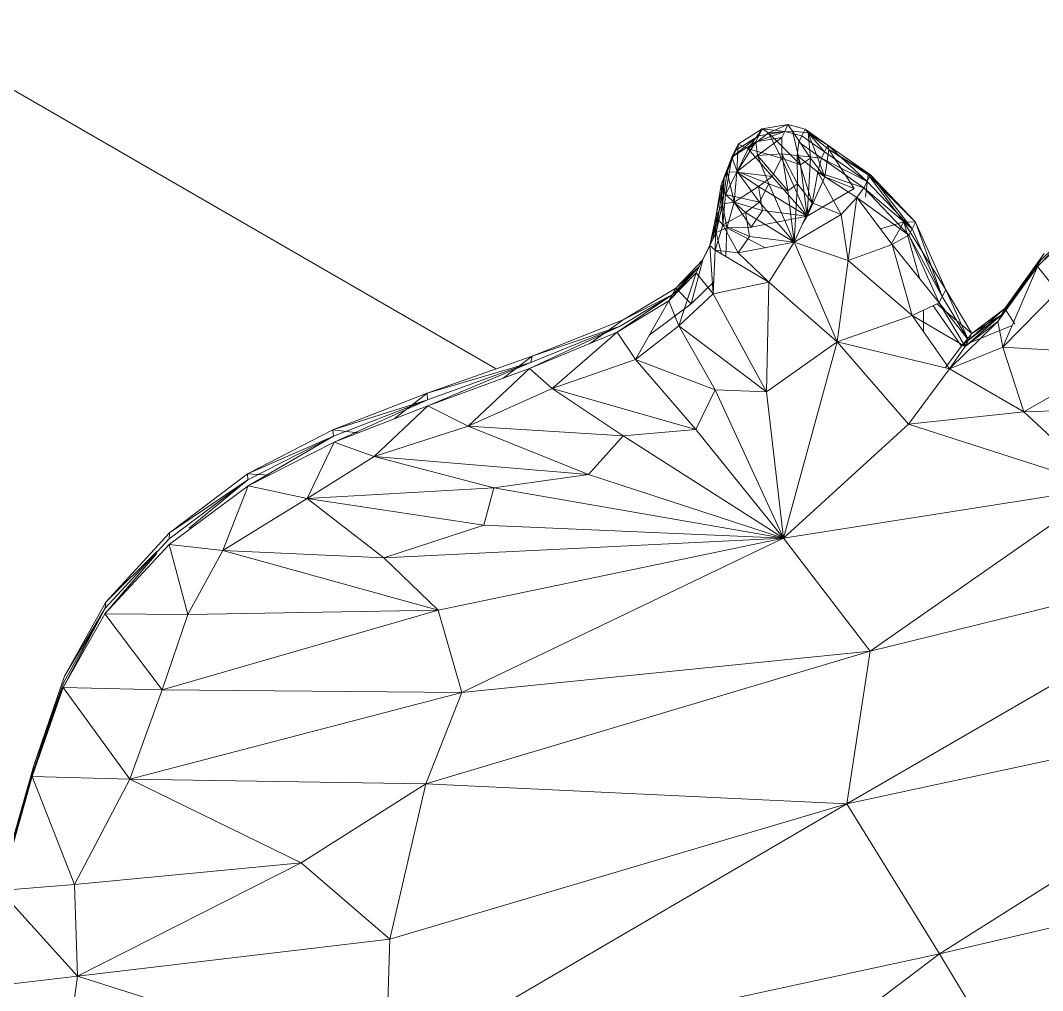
# Model space of a CAD drawing. Header units: millimetres. Extents: x -8546 to 211781, y -3000 to 31870.
# Drawn here: x -4860.5 to -4802.7, y 3078.9 to 3133.8 of the extents above; entities that cross this region are included whole.
import ezdxf

# ---------------------------------------------------------------- set-up
doc = ezdxf.new("R2010")
doc.units = ezdxf.units.MM
for name, color, linetype, lineweight in [('A-WALL-PATT', 111, 'Continuous', 25), ('G-IMPT', 8, 'Continuous', 9), ('I-FURN', 30, 'Continuous', 9)]:
    doc.layers.add(name, color=color, linetype=linetype, lineweight=lineweight)

# ---------------------------------------------------------------- blocks, each defined once
blk = doc.blocks.new('Artificial banana plant 1500mm - Family 4__C1-728657-Begane grond')
at = {"layer": 'G-IMPT'}
for p, q in [((-405.798, 470.744), (-407.148, 469.887)), ((-405.798, 470.744), (-407.148, 469.887)), ((-405.798, 470.744), (-406.578, 469.627)), ((-405.798, 470.744), (-406.578, 469.627)), ((-405.428, 470.529), (-406.578, 469.627)), ((-405.428, 470.529), (-406.578, 469.627)), ((-406.158, 470.013), (-404.518, 470.611)), ((-406.158, 470.013), (-404.518, 470.611)), ((-405.798, 470.744), (-405.988, 470.364)), ((-405.798, 470.744), (-405.988, 470.364)), ((-405.988, 470.364), (-404.518, 470.611)), ((-404.518, 470.611), (-405.988, 470.364)), ((-404.338, 470.989), (-405.798, 470.744)), ((-404.338, 470.989), (-405.798, 470.744)), ((-404.518, 470.611), (-405.798, 470.744)), ((-404.518, 470.611), (-405.798, 470.744)), ((-405.798, 470.744), (-405.428, 470.529)), ((-405.798, 470.744), (-405.428, 470.529)), ((-404.338, 470.989), (-405.428, 470.529)), ((-404.338, 470.989), (-405.428, 470.529)), ((-404.068, 470.617), (-405.428, 470.529)), ((-404.068, 470.617), (-405.428, 470.529)), ((-405.428, 470.529), (-403.628, 468.716)), ((-405.428, 470.529), (-403.628, 468.716)), ((-405.428, 470.529), (-404.698, 469.101)), ((-405.428, 470.529), (-404.698, 469.101)), ((-404.518, 470.611), (-404.688, 470.26)), ((-404.518, 470.611), (-404.688, 470.26)), ((-404.338, 470.989), (-404.518, 470.611)), ((-404.338, 470.989), (-404.518, 470.611)), ((-404.518, 470.611), (-403.548, 470.354)), ((-403.548, 470.354), (-404.518, 470.611)), ((-403.368, 470.732), (-404.338, 470.989)), ((-403.368, 470.732), (-404.338, 470.989)), ((-404.338, 470.989), (-404.068, 470.617)), ((-404.338, 470.989), (-404.068, 470.617)), ((-403.198, 470.519), (-404.068, 470.617)), ((-403.198, 470.519), (-404.068, 470.617)), ((-404.068, 470.617), (-403.068, 469.097)), ((-404.068, 470.617), (-403.068, 469.097)), ((-404.068, 470.617), (-403.628, 468.716)), ((-404.068, 470.617), (-403.628, 468.716)), ((-403.368, 470.732), (-403.548, 470.354)), ((-403.368, 470.732), (-403.548, 470.354)), ((-402.078, 469.833), (-403.368, 470.732)), ((-402.078, 469.833), (-403.368, 470.732)), ((-402.268, 469.453), (-403.368, 470.732)), ((-402.268, 469.453), (-403.368, 470.732)), ((-403.368, 470.732), (-403.198, 470.519)), ((-403.368, 470.732), (-403.198, 470.519)), ((-402.078, 469.833), (-403.198, 470.519)), ((-402.078, 469.833), (-403.198, 470.519)), ((-402.028, 469.578), (-403.198, 470.519)), ((-402.028, 469.578), (-403.198, 470.519)), ((-403.198, 470.519), (-402.248, 468.034)), ((-403.198, 470.519), (-402.248, 468.034)), ((-403.198, 470.519), (-403.068, 469.097)), ((-403.198, 470.519), (-403.068, 469.097)), ((-407.148, 469.887), (-407.768, 468.325)), ((-407.148, 469.887), (-407.768, 468.325)), ((-407.508, 469.156), (-405.988, 470.364)), ((-407.508, 469.156), (-405.988, 470.364)), ((-407.508, 469.156), (-406.158, 470.013)), ((-407.508, 469.156), (-406.158, 470.013)), ((-407.338, 469.507), (-405.988, 470.364)), ((-405.988, 470.364), (-407.338, 469.507)), ((-407.148, 469.887), (-407.338, 469.507)), ((-407.148, 469.887), (-407.338, 469.507)), ((-407.148, 469.887), (-407.228, 468.312)), ((-407.148, 469.887), (-407.228, 468.312)), ((-406.158, 470.013), (-407.198, 468.348)), ((-406.158, 470.013), (-407.198, 468.348)), ((-407.148, 469.887), (-406.578, 469.627)), ((-407.148, 469.887), (-406.578, 469.627)), ((-405.988, 470.364), (-406.158, 470.013)), ((-405.988, 470.364), (-406.158, 470.013)), ((-406.158, 470.013), (-404.688, 470.26)), ((-406.158, 470.013), (-404.688, 470.26)), ((-406.158, 470.013), (-406.048, 469.249)), ((-406.158, 470.013), (-406.048, 469.249)), ((-404.688, 470.26), (-406.048, 469.249)), ((-404.688, 470.26), (-406.048, 469.249)), ((-404.688, 470.26), (-404.688, 469.34)), ((-404.688, 470.26), (-404.688, 469.34)), ((-403.718, 470.002), (-403.818, 469.241)), ((-403.718, 470.002), (-403.818, 469.241)), ((-403.548, 470.354), (-403.718, 470.002)), ((-403.548, 470.354), (-403.718, 470.002)), ((-403.718, 470.002), (-402.438, 469.102)), ((-403.718, 470.002), (-402.438, 469.102)), ((-403.548, 470.354), (-402.268, 469.453)), ((-402.268, 469.453), (-403.548, 470.354)), ((-408.118, 467.595), (-407.338, 469.507)), ((-408.118, 467.595), (-407.338, 469.507)), ((-407.948, 467.947), (-407.338, 469.507)), ((-407.338, 469.507), (-407.948, 467.947)), ((-407.338, 469.507), (-407.768, 468.325)), ((-407.338, 469.507), (-407.768, 468.325)), ((-407.338, 469.507), (-407.508, 469.156)), ((-407.338, 469.507), (-407.508, 469.156)), ((-406.578, 469.627), (-407.228, 468.312)), ((-406.578, 469.627), (-407.228, 468.312)), ((-406.578, 469.627), (-404.698, 469.101)), ((-406.578, 469.627), (-404.698, 469.101)), ((-406.578, 469.627), (-405.218, 468.064)), ((-406.578, 469.627), (-405.218, 468.064)), ((-406.048, 469.249), (-404.688, 469.34)), ((-406.048, 469.249), (-404.688, 469.34)), ((-404.688, 469.34), (-403.818, 469.241)), ((-404.688, 469.34), (-403.818, 469.241)), ((-404.688, 469.34), (-404.348, 467.253)), ((-404.688, 469.34), (-404.348, 467.253)), ((-404.688, 469.34), (-403.788, 467.634)), ((-404.688, 469.34), (-403.788, 467.634)), ((-402.268, 469.453), (-402.438, 469.102)), ((-402.268, 469.453), (-402.438, 469.102)), ((-402.078, 469.833), (-402.268, 469.453)), ((-402.078, 469.833), (-402.268, 469.453)), ((-402.268, 469.453), (-399.858, 467.768)), ((-399.858, 467.768), (-402.268, 469.453)), ((-402.028, 469.578), (-402.248, 468.034)), ((-402.028, 469.578), (-402.248, 468.034)), ((-399.668, 468.147), (-402.078, 469.833)), ((-399.668, 468.147), (-402.078, 469.833)), ((-399.858, 467.768), (-402.078, 469.833)), ((-399.858, 467.768), (-402.078, 469.833)), ((-402.078, 469.833), (-402.028, 469.578)), ((-402.078, 469.833), (-402.028, 469.578)), ((-399.668, 468.147), (-402.028, 469.578)), ((-399.668, 468.147), (-402.028, 469.578)), ((-399.808, 468.151), (-402.028, 469.578)), ((-399.808, 468.151), (-402.028, 469.578)), ((-402.028, 469.578), (-400.598, 467.378)), ((-402.028, 469.578), (-400.598, 467.378)), ((-408.118, 467.595), (-407.508, 469.156)), ((-408.118, 467.595), (-407.508, 469.156)), ((-407.508, 469.156), (-407.858, 467.035)), ((-407.508, 469.156), (-407.858, 467.035)), ((-407.508, 469.156), (-407.198, 468.348)), ((-407.508, 469.156), (-407.198, 468.348)), ((-407.198, 468.348), (-406.048, 469.249)), ((-407.198, 468.348), (-406.048, 469.249)), ((-406.048, 469.249), (-405.408, 467.636)), ((-406.048, 469.249), (-405.408, 467.636)), ((-406.048, 469.249), (-404.348, 467.253)), ((-406.048, 469.249), (-404.348, 467.253)), ((-404.698, 469.101), (-405.218, 468.064)), ((-404.698, 469.101), (-405.218, 468.064)), ((-403.628, 468.716), (-404.698, 469.101)), ((-403.628, 468.716), (-404.698, 469.101)), ((-404.698, 469.101), (-403.248, 465.812)), ((-404.698, 469.101), (-403.248, 465.812)), ((-402.438, 469.102), (-403.818, 469.241)), ((-402.438, 469.102), (-403.818, 469.241)), ((-403.818, 469.241), (-402.648, 468.3)), ((-403.818, 469.241), (-402.648, 468.3)), ((-403.818, 469.241), (-403.788, 467.634)), ((-403.818, 469.241), (-403.788, 467.634)), ((-403.818, 469.241), (-402.968, 466.57)), ((-403.818, 469.241), (-402.968, 466.57)), ((-403.068, 469.097), (-403.628, 468.716)), ((-403.068, 469.097), (-403.628, 468.716)), ((-403.068, 469.097), (-403.248, 465.812)), ((-403.068, 469.097), (-403.248, 465.812)), ((-402.248, 468.034), (-403.068, 469.097)), ((-402.248, 468.034), (-403.068, 469.097)), ((-402.438, 469.102), (-402.648, 468.3)), ((-402.438, 469.102), (-402.648, 468.3)), ((-402.438, 469.102), (-399.858, 467.768)), ((-402.438, 469.102), (-399.858, 467.768)), ((-402.438, 469.102), (-400.038, 467.415)), ((-402.438, 469.102), (-400.038, 467.415)), ((-407.768, 468.325), (-408.038, 466.509)), ((-407.768, 468.325), (-408.038, 466.509)), ((-407.768, 468.325), (-407.948, 467.947)), ((-407.768, 468.325), (-407.948, 467.947)), ((-407.858, 467.035), (-407.198, 468.348)), ((-407.858, 467.035), (-407.198, 468.348)), ((-407.768, 468.325), (-407.228, 468.312)), ((-407.768, 468.325), (-407.228, 468.312)), ((-407.768, 468.325), (-407.378, 466.609)), ((-407.768, 468.325), (-407.378, 466.609)), ((-407.228, 468.312), (-407.378, 466.609)), ((-407.228, 468.312), (-407.378, 466.609)), ((-407.228, 468.312), (-405.218, 468.064)), ((-407.228, 468.312), (-405.218, 468.064)), ((-407.228, 468.312), (-405.998, 467.49)), ((-407.228, 468.312), (-405.998, 467.49)), ((-407.198, 468.348), (-405.938, 466.601)), ((-407.198, 468.348), (-405.938, 466.601)), ((-407.198, 468.348), (-405.408, 467.636)), ((-407.198, 468.348), (-405.408, 467.636)), ((-403.628, 468.716), (-403.248, 465.812)), ((-403.628, 468.716), (-403.248, 465.812)), ((-402.648, 468.3), (-402.968, 466.57)), ((-402.648, 468.3), (-402.968, 466.57)), ((-400.038, 467.415), (-402.648, 468.3)), ((-400.038, 467.415), (-402.648, 468.3)), ((-402.648, 468.3), (-400.448, 466.871)), ((-402.648, 468.3), (-400.448, 466.871)), ((-402.648, 468.3), (-401.328, 465.915)), ((-402.648, 468.3), (-401.328, 465.915)), ((-399.808, 468.151), (-399.95, 466.887)), ((-399.808, 468.151), (-399.95, 466.887)), ((-399.668, 468.147), (-399.858, 467.768)), ((-399.668, 468.147), (-399.858, 467.768)), ((-397.128, 465.48), (-399.808, 468.151)), ((-397.128, 465.48), (-399.808, 468.151)), ((-399.668, 468.147), (-399.808, 468.151)), ((-399.668, 468.147), (-399.808, 468.151)), ((-397.788, 465.502), (-399.808, 468.151)), ((-397.788, 465.502), (-399.808, 468.151)), ((-397.128, 465.48), (-399.668, 468.147)), ((-397.128, 465.48), (-399.668, 468.147)), ((-397.318, 465.102), (-399.668, 468.147)), ((-397.318, 465.102), (-399.668, 468.147)), ((-408.408, 465.781), (-407.948, 467.947)), ((-408.408, 465.781), (-407.948, 467.947)), ((-408.408, 465.781), (-408.118, 467.595)), ((-408.408, 465.781), (-408.118, 467.595)), ((-408.228, 466.132), (-407.948, 467.947)), ((-407.948, 467.947), (-408.228, 466.132)), ((-407.948, 467.947), (-408.118, 467.595)), ((-407.948, 467.947), (-408.118, 467.595)), ((-408.118, 467.595), (-408.018, 465.334)), ((-408.118, 467.595), (-408.018, 465.334)), ((-408.118, 467.595), (-407.858, 467.035)), ((-408.118, 467.595), (-407.858, 467.035)), ((-407.948, 467.947), (-408.038, 466.509)), ((-407.948, 467.947), (-408.038, 466.509)), ((-405.218, 468.064), (-405.998, 467.49)), ((-405.218, 468.064), (-405.998, 467.49)), ((-405.938, 466.601), (-405.408, 467.636)), ((-405.938, 466.601), (-405.408, 467.636)), ((-405.408, 467.636), (-404.348, 467.253)), ((-405.408, 467.636), (-404.348, 467.253)), ((-405.408, 467.636), (-403.978, 464.347)), ((-405.408, 467.636), (-403.978, 464.347)), ((-405.218, 468.064), (-403.248, 465.812)), ((-405.218, 468.064), (-403.248, 465.812)), ((-404.348, 467.253), (-403.788, 467.634)), ((-404.348, 467.253), (-403.788, 467.634)), ((-403.788, 467.634), (-403.978, 464.347)), ((-403.788, 467.634), (-403.978, 464.347)), ((-403.788, 467.634), (-402.968, 466.57)), ((-403.788, 467.634), (-402.968, 466.57)), ((-402.248, 468.034), (-403.248, 465.812)), ((-402.248, 468.034), (-403.248, 465.812)), ((-400.598, 467.378), (-402.248, 468.034)), ((-400.598, 467.378), (-402.248, 468.034)), ((-399.858, 467.768), (-400.038, 467.415)), ((-399.858, 467.768), (-400.038, 467.415)), ((-399.858, 467.768), (-397.318, 465.102)), ((-397.318, 465.102), (-399.858, 467.768)), ((-408.018, 465.334), (-407.858, 467.035)), ((-408.018, 465.334), (-407.858, 467.035)), ((-407.858, 467.035), (-406.728, 466.027)), ((-407.858, 467.035), (-406.728, 466.027)), ((-407.858, 467.035), (-405.938, 466.601)), ((-407.858, 467.035), (-405.938, 466.601)), ((-407.378, 466.609), (-405.998, 467.49)), ((-407.378, 466.609), (-405.998, 467.49)), ((-405.998, 467.49), (-405.768, 466.131)), ((-405.998, 467.49), (-405.768, 466.131)), ((-405.998, 467.49), (-403.248, 465.812)), ((-405.998, 467.49), (-403.248, 465.812)), ((-404.348, 467.253), (-403.978, 464.347)), ((-404.348, 467.253), (-403.978, 464.347)), ((-400.598, 467.378), (-403.248, 465.812)), ((-400.598, 467.378), (-403.248, 465.812)), ((-400.038, 467.415), (-400.448, 466.871)), ((-400.038, 467.415), (-400.448, 466.871)), ((-400.038, 467.415), (-397.318, 465.102)), ((-400.038, 467.415), (-397.318, 465.102)), ((-400.038, 467.415), (-397.498, 464.748)), ((-400.038, 467.415), (-397.498, 464.748)), ((-408.038, 466.509), (-408.388, 464.891)), ((-408.038, 466.509), (-408.388, 464.891)), ((-408.038, 466.509), (-408.228, 466.132)), ((-408.038, 466.509), (-408.228, 466.132)), ((-408.038, 466.509), (-407.378, 466.609)), ((-408.038, 466.509), (-407.378, 466.609)), ((-408.038, 466.509), (-407.798, 465.161)), ((-408.038, 466.509), (-407.798, 465.161)), ((-407.378, 466.609), (-407.798, 465.161)), ((-407.378, 466.609), (-407.798, 465.161)), ((-407.378, 466.609), (-405.768, 466.131)), ((-407.378, 466.609), (-405.768, 466.131)), ((-407.378, 466.609), (-406.418, 465.196)), ((-407.378, 466.609), (-406.418, 465.196)), ((-406.728, 466.027), (-405.938, 466.601)), ((-406.728, 466.027), (-405.938, 466.601)), ((-405.938, 466.601), (-403.978, 464.347)), ((-405.938, 466.601), (-403.978, 464.347)), ((-402.968, 466.57), (-403.978, 464.347)), ((-402.968, 466.57), (-403.978, 464.347)), ((-402.968, 466.57), (-401.328, 465.915)), ((-402.968, 466.57), (-401.328, 465.915)), ((-400.448, 466.871), (-401.328, 465.915)), ((-400.448, 466.871), (-401.328, 465.915)), ((-400.448, 466.871), (-400.928, 463.3)), ((-400.448, 466.871), (-400.928, 463.3)), ((-397.498, 464.748), (-400.448, 466.871)), ((-397.498, 464.748), (-400.448, 466.871)), ((-400.448, 466.871), (-398.438, 464.219)), ((-400.448, 466.871), (-398.438, 464.219)), ((-408.758, 464.164), (-408.228, 466.132)), ((-408.758, 464.164), (-408.228, 466.132)), ((-408.578, 464.514), (-408.228, 466.132)), ((-408.228, 466.132), (-408.578, 464.514)), ((-408.228, 466.132), (-408.408, 465.781)), ((-408.228, 466.132), (-408.408, 465.781)), ((-408.228, 466.132), (-408.388, 464.891)), ((-408.228, 466.132), (-408.388, 464.891)), ((-408.018, 465.334), (-406.728, 466.027)), ((-408.018, 465.334), (-406.728, 466.027)), ((-406.508, 464.669), (-406.728, 466.027)), ((-406.508, 464.669), (-406.728, 466.027)), ((-406.728, 466.027), (-403.978, 464.347)), ((-406.728, 466.027), (-403.978, 464.347)), ((-405.768, 466.131), (-406.418, 465.196)), ((-405.768, 466.131), (-406.418, 465.196)), ((-405.768, 466.131), (-403.248, 465.812)), ((-405.768, 466.131), (-403.248, 465.812)), ((-401.328, 465.915), (-403.978, 464.347)), ((-401.328, 465.915), (-403.978, 464.347)), ((-401.328, 465.915), (-400.928, 463.3)), ((-401.328, 465.915), (-400.928, 463.3)), ((-390.228, 462.962), (-387.358, 465.94)), ((-390.228, 462.962), (-387.358, 465.94)), ((-390.038, 463.318), (-387.358, 465.94)), ((-387.358, 465.94), (-390.038, 463.318)), ((-408.758, 464.164), (-408.408, 465.781)), ((-408.758, 464.164), (-408.408, 465.781)), ((-408.408, 465.781), (-408.448, 463.89)), ((-408.408, 465.781), (-408.448, 463.89)), ((-408.448, 463.89), (-408.018, 465.334)), ((-408.448, 463.89), (-408.018, 465.334)), ((-408.408, 465.781), (-408.018, 465.334)), ((-408.408, 465.781), (-408.018, 465.334)), ((-408.018, 465.334), (-407.158, 463.738)), ((-408.018, 465.334), (-407.158, 463.738)), ((-408.018, 465.334), (-406.508, 464.669)), ((-408.018, 465.334), (-406.508, 464.669)), ((-406.418, 465.196), (-403.248, 465.812)), ((-406.418, 465.196), (-403.248, 465.812)), ((-403.517, 465.377), (-403.248, 465.812)), ((-403.517, 465.377), (-403.248, 465.812)), ((-397.788, 465.502), (-399.105, 465.099)), ((-397.788, 465.502), (-399.105, 465.099)), ((-397.788, 465.502), (-398.526, 464.187)), ((-397.788, 465.502), (-398.526, 464.187)), ((-395.408, 461.646), (-397.788, 465.502)), ((-395.408, 461.646), (-397.788, 465.502)), ((-397.128, 465.48), (-397.788, 465.502)), ((-397.128, 465.48), (-397.788, 465.502)), ((-396.869, 462.261), (-397.788, 465.502)), ((-396.869, 462.261), (-397.788, 465.502)), ((-397.128, 465.48), (-397.318, 465.102)), ((-397.128, 465.48), (-397.318, 465.102)), ((-395.408, 461.646), (-397.128, 465.48)), ((-395.408, 461.646), (-397.128, 465.48)), ((-395.608, 461.267), (-397.128, 465.48)), ((-395.608, 461.267), (-397.128, 465.48)), ((-390.228, 462.962), (-387.548, 465.582)), ((-390.228, 462.962), (-387.548, 465.582)), ((-408.388, 464.891), (-409.148, 463.341)), ((-408.388, 464.891), (-409.148, 463.341)), ((-408.388, 464.891), (-408.578, 464.514)), ((-408.388, 464.891), (-408.578, 464.514)), ((-408.388, 464.891), (-407.798, 465.161)), ((-408.388, 464.891), (-407.798, 465.161)), ((-408.388, 464.891), (-408.085, 463.673)), ((-408.388, 464.891), (-408.085, 463.673)), ((-407.798, 465.161), (-407.839, 463.526)), ((-407.798, 465.161), (-407.839, 463.526)), ((-407.798, 465.161), (-406.418, 465.196)), ((-407.798, 465.161), (-406.418, 465.196)), ((-407.798, 465.161), (-405.617, 464.033)), ((-407.798, 465.161), (-405.617, 464.033)), ((-397.498, 464.748), (-398.438, 464.219)), ((-397.498, 464.748), (-398.438, 464.219)), ((-397.318, 465.102), (-397.498, 464.748)), ((-397.318, 465.102), (-397.498, 464.748)), ((-397.498, 464.748), (-395.608, 461.267)), ((-397.498, 464.748), (-395.608, 461.267)), ((-397.498, 464.748), (-395.788, 460.912)), ((-397.498, 464.748), (-395.788, 460.912)), ((-397.318, 465.102), (-395.608, 461.267)), ((-395.608, 461.267), (-397.318, 465.102)), ((-409.528, 462.62), (-408.578, 464.514)), ((-409.528, 462.62), (-408.578, 464.514)), ((-409.528, 462.62), (-408.758, 464.164)), ((-409.528, 462.62), (-408.758, 464.164)), ((-409.348, 462.966), (-408.578, 464.514)), ((-408.578, 464.514), (-409.348, 462.966)), ((-408.578, 464.514), (-409.148, 463.341)), ((-408.578, 464.514), (-409.148, 463.341)), ((-408.578, 464.514), (-408.758, 464.164)), ((-408.578, 464.514), (-408.758, 464.164)), ((-408.758, 464.164), (-408.558, 461.431)), ((-408.758, 464.164), (-408.558, 461.431)), ((-408.758, 464.164), (-408.448, 463.89)), ((-408.758, 464.164), (-408.448, 463.89)), ((-407.158, 463.738), (-406.508, 464.669)), ((-407.158, 463.738), (-406.508, 464.669)), ((-407.158, 463.738), (-403.978, 464.347)), ((-407.158, 463.738), (-403.978, 464.347)), ((-406.508, 464.669), (-403.978, 464.347)), ((-406.508, 464.669), (-403.978, 464.347)), ((-405.408, 462.076), (-403.978, 464.347)), ((-405.408, 462.076), (-403.978, 464.347)), ((-400.928, 463.3), (-403.978, 464.347)), ((-400.928, 463.3), (-403.978, 464.347)), ((-401.548, 458.708), (-403.978, 464.347)), ((-401.548, 458.708), (-403.978, 464.347)), ((-398.438, 464.219), (-400.928, 463.3)), ((-398.438, 464.219), (-400.928, 463.3)), ((-395.788, 460.912), (-398.438, 464.219)), ((-395.788, 460.912), (-398.438, 464.219)), ((-398.438, 464.219), (-397.308, 460.199)), ((-398.438, 464.219), (-397.308, 460.199)), ((-408.558, 461.431), (-408.448, 463.89)), ((-408.558, 461.431), (-408.448, 463.89)), ((-408.448, 463.89), (-405.408, 462.076)), ((-408.448, 463.89), (-405.408, 462.076)), ((-408.448, 463.89), (-407.158, 463.738)), ((-408.448, 463.89), (-407.158, 463.738)), ((-405.408, 462.076), (-407.158, 463.738)), ((-405.408, 462.076), (-407.158, 463.738)), ((-389.838, 463.702), (-392.078, 460.592)), ((-389.838, 463.702), (-392.078, 460.592)), ((-411.068, 461.031), (-409.348, 462.966)), ((-411.068, 461.031), (-409.348, 462.966)), ((-410.878, 461.376), (-409.348, 462.966)), ((-409.348, 462.966), (-410.878, 461.376)), ((-409.148, 463.341), (-410.678, 461.745)), ((-409.148, 463.341), (-410.678, 461.745)), ((-409.348, 462.966), (-410.678, 461.745)), ((-409.348, 462.966), (-410.678, 461.745)), ((-409.148, 463.341), (-409.808, 460.857)), ((-409.148, 463.341), (-409.808, 460.857)), ((-409.348, 462.966), (-409.528, 462.62)), ((-409.348, 462.966), (-409.528, 462.62)), ((-409.148, 463.341), (-409.348, 462.966)), ((-409.148, 463.341), (-409.348, 462.966)), ((-400.928, 463.3), (-401.548, 458.708)), ((-400.928, 463.3), (-401.548, 458.708)), ((-397.308, 460.199), (-400.928, 463.3)), ((-397.308, 460.199), (-400.928, 463.3)), ((-392.468, 459.854), (-390.038, 463.318)), ((-392.468, 459.854), (-390.038, 463.318)), ((-392.468, 459.854), (-390.228, 462.962)), ((-392.468, 459.854), (-390.228, 462.962)), ((-392.278, 460.21), (-390.038, 463.318)), ((-390.038, 463.318), (-392.278, 460.21)), ((-390.228, 462.962), (-392.188, 458.406)), ((-390.228, 462.962), (-392.188, 458.406)), ((-390.038, 463.318), (-392.078, 460.592)), ((-390.038, 463.318), (-392.078, 460.592)), ((-390.228, 462.962), (-389.098, 461.548)), ((-390.228, 462.962), (-389.098, 461.548)), ((-411.068, 461.031), (-409.528, 462.62)), ((-411.068, 461.031), (-409.528, 462.62)), ((-409.528, 462.62), (-410.508, 459.608)), ((-409.528, 462.62), (-410.508, 459.608)), ((-409.528, 462.62), (-408.558, 461.431)), ((-409.528, 462.62), (-408.558, 461.431)), ((-408.528, 462.108), (-409.808, 460.857)), ((-408.528, 462.108), (-409.808, 460.857)), ((-408.558, 461.431), (-405.408, 462.076)), ((-408.558, 461.431), (-405.408, 462.076)), ((-405.548, 455.892), (-405.408, 462.076)), ((-405.548, 455.892), (-405.408, 462.076)), ((-405.408, 462.076), (-401.548, 458.708)), ((-405.408, 462.076), (-401.548, 458.708)), ((-413.988, 459.252), (-410.878, 461.376)), ((-413.988, 459.252), (-410.878, 461.376)), ((-413.828, 459.591), (-410.878, 461.376)), ((-410.878, 461.376), (-413.828, 459.591)), ((-410.678, 461.745), (-413.658, 459.959)), ((-410.678, 461.745), (-413.658, 459.959)), ((-410.878, 461.376), (-413.658, 459.959)), ((-410.878, 461.376), (-413.658, 459.959)), ((-410.878, 461.376), (-411.068, 461.031)), ((-410.878, 461.376), (-411.068, 461.031)), ((-410.678, 461.745), (-410.878, 461.376)), ((-410.678, 461.745), (-410.878, 461.376)), ((-410.678, 461.745), (-409.808, 460.857)), ((-410.678, 461.745), (-409.808, 460.857)), ((-410.508, 459.608), (-408.558, 461.431)), ((-410.508, 459.608), (-408.558, 461.431)), ((-408.558, 461.431), (-405.548, 455.892)), ((-408.558, 461.431), (-405.548, 455.892)), ((-395.608, 461.267), (-395.788, 460.912)), ((-395.608, 461.267), (-395.788, 460.912)), ((-395.408, 461.646), (-395.608, 461.267)), ((-395.408, 461.646), (-395.608, 461.267)), ((-395.608, 461.267), (-394.128, 458.797)), ((-394.128, 458.797), (-395.608, 461.267)), ((-393.928, 459.178), (-395.408, 461.646)), ((-393.928, 459.178), (-395.408, 461.646)), ((-394.128, 458.797), (-395.408, 461.646)), ((-394.128, 458.797), (-395.408, 461.646)), ((-392.188, 458.406), (-389.098, 461.548)), ((-392.188, 458.406), (-389.098, 461.548)), ((-413.988, 459.252), (-411.068, 461.031)), ((-413.988, 459.252), (-411.068, 461.031)), ((-411.068, 461.031), (-412.958, 457.714)), ((-411.068, 461.031), (-412.958, 457.714)), ((-409.808, 460.857), (-412.181, 459.078)), ((-409.808, 460.857), (-412.181, 459.078)), ((-411.068, 461.031), (-410.508, 459.608)), ((-411.068, 461.031), (-410.508, 459.608)), ((-395.788, 460.912), (-397.308, 460.199)), ((-395.788, 460.912), (-397.308, 460.199)), ((-394.518, 458.468), (-396.131, 460.751)), ((-394.518, 458.468), (-396.131, 460.751)), ((-393.928, 459.178), (-395.908, 460.856)), ((-393.928, 459.178), (-395.908, 460.856)), ((-394.308, 458.442), (-395.788, 460.912)), ((-394.308, 458.442), (-395.788, 460.912)), ((-395.788, 460.912), (-394.128, 458.797)), ((-395.788, 460.912), (-394.128, 458.797)), ((-397.308, 460.199), (-401.548, 458.708)), ((-397.308, 460.199), (-401.548, 458.708)), ((-394.308, 458.442), (-397.308, 460.199)), ((-394.308, 458.442), (-397.308, 460.199)), ((-395.198, 457.18), (-397.308, 460.199)), ((-395.198, 457.18), (-397.308, 460.199)), ((-396.661, 460.502), (-396.677, 459.296)), ((-396.661, 460.502), (-396.677, 459.296)), ((-392.078, 460.592), (-394.518, 458.468)), ((-392.078, 460.592), (-394.518, 458.468)), ((-394.308, 458.442), (-392.278, 460.21)), ((-394.308, 458.442), (-392.278, 460.21)), ((-394.128, 458.797), (-392.278, 460.21)), ((-392.278, 460.21), (-394.128, 458.797)), ((-392.078, 460.592), (-393.928, 459.178)), ((-392.078, 460.592), (-393.928, 459.178)), ((-392.278, 460.21), (-393.928, 459.178)), ((-392.278, 460.21), (-393.928, 459.178)), ((-392.468, 459.854), (-392.278, 460.21)), ((-392.468, 459.854), (-392.278, 460.21)), ((-392.078, 460.592), (-392.278, 460.21)), ((-392.078, 460.592), (-392.278, 460.21)), ((-392.078, 460.592), (-391.498, 459.701)), ((-392.078, 460.592), (-391.498, 459.701)), ((-418.948, 457.194), (-413.828, 459.591)), ((-418.948, 457.194), (-413.828, 459.591)), ((-418.868, 457.535), (-413.828, 459.591)), ((-413.828, 459.591), (-418.868, 457.535)), ((-413.658, 459.959), (-418.798, 457.903)), ((-413.658, 459.959), (-418.798, 457.903)), ((-413.828, 459.591), (-418.798, 457.903)), ((-413.828, 459.591), (-418.798, 457.903)), ((-413.658, 459.959), (-415.55, 458.604)), ((-413.658, 459.959), (-415.55, 458.604)), ((-412.958, 457.714), (-410.508, 459.608)), ((-412.958, 457.714), (-410.508, 459.608)), ((-410.508, 459.608), (-408.458, 455.997)), ((-410.508, 459.608), (-408.458, 455.997)), ((-410.508, 459.608), (-405.548, 455.892)), ((-410.508, 459.608), (-405.548, 455.892)), ((-392.468, 459.854), (-395.198, 457.18)), ((-392.468, 459.854), (-395.198, 457.18)), ((-392.468, 459.854), (-395.198, 457.18)), ((-391.66, 459.634), (-394.518, 458.468)), ((-391.66, 459.634), (-394.518, 458.468)), ((-392.468, 459.854), (-394.308, 458.442)), ((-392.468, 459.854), (-394.308, 458.442)), ((-392.468, 459.854), (-394.308, 458.442)), ((-392.468, 459.854), (-392.188, 458.406)), ((-392.468, 459.854), (-392.188, 458.406)), ((-418.948, 457.194), (-413.988, 459.252)), ((-418.948, 457.194), (-413.988, 459.252)), ((-413.988, 459.252), (-417.658, 456.076)), ((-413.988, 459.252), (-417.658, 456.076)), ((-413.988, 459.252), (-412.958, 457.714)), ((-413.988, 459.252), (-412.958, 457.714)), ((-393.928, 459.178), (-394.518, 458.468)), ((-393.928, 459.178), (-394.518, 458.468)), ((-393.928, 459.178), (-394.128, 458.797)), ((-393.928, 459.178), (-394.128, 458.797)), ((-405.548, 455.892), (-401.548, 458.708)), ((-405.548, 455.892), (-401.548, 458.708)), ((-401.548, 458.708), (-404.578, 447.606)), ((-401.548, 458.708), (-404.578, 447.606)), ((-395.198, 457.18), (-401.548, 458.708)), ((-395.198, 457.18), (-401.548, 458.708)), ((-401.548, 458.708), (-397.518, 454.047)), ((-401.548, 458.708), (-397.518, 454.047)), ((-394.518, 458.468), (-395.44, 457.238)), ((-394.518, 458.468), (-395.44, 457.238)), ((-394.308, 458.442), (-395.198, 457.18)), ((-394.308, 458.442), (-395.198, 457.18)), ((-395.198, 457.18), (-394.308, 458.442)), ((-395.198, 457.18), (-392.188, 458.406)), ((-395.198, 457.18), (-392.188, 458.406)), ((-394.308, 458.442), (-394.128, 458.797)), ((-394.308, 458.442), (-394.128, 458.797)), ((-392.188, 458.406), (-390.988, 454.756)), ((-392.188, 458.406), (-390.988, 454.756)), ((-392.188, 458.406), (-385.348, 457.997)), ((-392.188, 458.406), (-385.348, 457.997)), ((-418.798, 457.903), (-424.738, 455.807)), ((-418.798, 457.903), (-424.738, 455.807)), ((-418.798, 457.903), (-420.465, 456.639)), ((-418.798, 457.903), (-420.465, 456.639)), ((-418.798, 457.903), (-418.868, 457.535)), ((-418.798, 457.903), (-418.868, 457.535)), ((-390.988, 454.756), (-385.348, 457.997)), ((-390.988, 454.756), (-385.348, 457.997)), ((-418.868, 457.535), (-424.738, 455.807)), ((-418.868, 457.535), (-424.738, 455.807)), ((-424.718, 455.436), (-418.868, 457.535)), ((-418.868, 457.535), (-424.718, 455.436)), ((-424.698, 455.092), (-418.868, 457.535)), ((-424.698, 455.092), (-418.868, 457.535)), ((-424.698, 455.092), (-418.948, 457.194)), ((-424.698, 455.092), (-418.948, 457.194)), ((-418.948, 457.194), (-422.418, 453.945)), ((-418.948, 457.194), (-422.418, 453.945)), ((-418.948, 457.194), (-417.658, 456.076)), ((-418.948, 457.194), (-417.658, 456.076)), ((-417.658, 456.076), (-412.958, 457.714)), ((-417.658, 456.076), (-412.958, 457.714)), ((-412.958, 457.714), (-409.538, 453.755)), ((-412.958, 457.714), (-409.538, 453.755)), ((-412.958, 457.714), (-408.458, 455.997)), ((-412.958, 457.714), (-408.458, 455.997)), ((-395.198, 457.18), (-397.518, 454.047)), ((-395.198, 457.18), (-397.518, 454.047)), ((-395.198, 457.18), (-390.988, 454.756)), ((-395.198, 457.18), (-390.988, 454.756)), ((-422.418, 453.945), (-417.658, 456.076)), ((-422.418, 453.945), (-417.658, 456.076)), ((-417.658, 456.076), (-413.658, 453.39)), ((-417.658, 456.076), (-413.658, 453.39)), ((-417.658, 456.076), (-409.538, 453.755)), ((-417.658, 456.076), (-409.538, 453.755)), ((-424.738, 455.807), (-430.068, 453.738)), ((-424.738, 455.807), (-430.068, 453.738)), ((-424.718, 455.436), (-430.068, 453.738)), ((-424.718, 455.436), (-430.068, 453.738)), ((-430.028, 453.374), (-424.718, 455.436)), ((-424.718, 455.436), (-430.028, 453.374)), ((-429.998, 453.036), (-424.718, 455.436)), ((-429.998, 453.036), (-424.718, 455.436)), ((-424.738, 455.807), (-426.594, 454.356)), ((-424.738, 455.807), (-426.594, 454.356)), ((-424.738, 455.807), (-424.718, 455.436)), ((-424.738, 455.807), (-424.718, 455.436)), ((-409.538, 453.755), (-408.458, 455.997)), ((-409.538, 453.755), (-408.458, 455.997)), ((-408.458, 455.997), (-405.548, 455.892)), ((-408.458, 455.997), (-405.548, 455.892)), ((-408.458, 455.997), (-404.578, 447.606)), ((-408.458, 455.997), (-404.578, 447.606)), ((-405.548, 455.892), (-404.578, 447.606)), ((-405.548, 455.892), (-404.578, 447.606)), ((-429.998, 453.036), (-424.698, 455.092)), ((-429.998, 453.036), (-424.698, 455.092)), ((-424.698, 455.092), (-427.728, 452.22)), ((-424.698, 455.092), (-427.728, 452.22)), ((-424.698, 455.092), (-422.418, 453.945)), ((-424.698, 455.092), (-422.418, 453.945)), ((-390.988, 454.756), (-376.788, 455.241)), ((-390.988, 454.756), (-376.788, 455.241)), ((-397.518, 454.047), (-390.988, 454.756)), ((-397.518, 454.047), (-390.988, 454.756)), ((-390.988, 454.756), (-386.408, 450.478)), ((-390.988, 454.756), (-386.408, 450.478)), ((-430.068, 453.738), (-434.888, 451.253)), ((-430.068, 453.738), (-434.888, 451.253)), ((-430.068, 453.738), (-430.028, 453.374)), ((-430.068, 453.738), (-430.028, 453.374)), ((-430.068, 453.738), (-428.648, 453.559)), ((-430.068, 453.738), (-428.648, 453.559)), ((-427.728, 452.22), (-422.418, 453.945)), ((-427.728, 452.22), (-422.418, 453.945)), ((-422.418, 453.945), (-415.608, 451.207)), ((-422.418, 453.945), (-415.608, 451.207)), ((-422.418, 453.945), (-413.658, 453.39)), ((-422.418, 453.945), (-413.658, 453.39)), ((-413.658, 453.39), (-409.538, 453.755)), ((-413.658, 453.39), (-409.538, 453.755)), ((-409.538, 453.755), (-404.578, 447.606)), ((-409.538, 453.755), (-404.578, 447.606)), ((-397.518, 454.047), (-404.578, 447.606)), ((-397.518, 454.047), (-404.578, 447.606)), ((-397.518, 454.047), (-386.408, 450.478)), ((-397.518, 454.047), (-386.408, 450.478)), ((-430.028, 453.374), (-434.888, 451.253)), ((-430.028, 453.374), (-434.888, 451.253)), ((-434.868, 450.901), (-430.028, 453.374)), ((-430.028, 453.374), (-434.868, 450.901)), ((-434.858, 450.573), (-430.028, 453.374)), ((-434.858, 450.573), (-430.028, 453.374)), ((-415.608, 451.207), (-413.658, 453.39)), ((-415.608, 451.207), (-413.658, 453.39)), ((-413.658, 453.39), (-404.578, 447.606)), ((-413.658, 453.39), (-404.578, 447.606)), ((-434.858, 450.573), (-429.998, 453.036)), ((-434.858, 450.573), (-429.998, 453.036)), ((-429.998, 453.036), (-431.528, 449.851)), ((-429.998, 453.036), (-431.528, 449.851)), ((-429.998, 453.036), (-427.728, 452.22)), ((-429.998, 453.036), (-427.728, 452.22)), ((-431.528, 449.851), (-427.728, 452.22)), ((-431.528, 449.851), (-427.728, 452.22)), ((-427.728, 452.22), (-420.958, 450.454)), ((-427.728, 452.22), (-420.958, 450.454)), ((-427.728, 452.22), (-415.608, 451.207)), ((-427.728, 452.22), (-415.608, 451.207)), ((-439.318, 447.567), (-434.868, 450.901)), ((-434.868, 450.901), (-439.318, 447.567)), ((-434.888, 451.253), (-439.308, 447.908)), ((-434.888, 451.253), (-439.308, 447.908)), ((-434.868, 450.901), (-439.308, 447.908)), ((-434.868, 450.901), (-439.308, 447.908)), ((-438.199, 448.174), (-434.868, 450.901)), ((-438.199, 448.174), (-434.868, 450.901)), ((-434.888, 451.253), (-434.868, 450.901)), ((-434.888, 451.253), (-434.868, 450.901)), ((-434.888, 451.253), (-433.664, 451.177)), ((-434.888, 451.253), (-433.664, 451.177)), ((-420.958, 450.454), (-415.608, 451.207)), ((-420.958, 450.454), (-415.608, 451.207)), ((-415.608, 451.207), (-404.578, 447.606)), ((-415.608, 451.207), (-404.578, 447.606)), ((-439.328, 447.25), (-434.858, 450.573)), ((-439.328, 447.25), (-434.858, 450.573)), ((-434.858, 450.573), (-436.298, 446.921)), ((-434.858, 450.573), (-436.298, 446.921)), ((-434.858, 450.573), (-431.528, 449.851)), ((-434.858, 450.573), (-431.528, 449.851)), ((-431.528, 449.851), (-420.958, 450.454)), ((-431.528, 449.851), (-420.958, 450.454)), ((-421.528, 448.351), (-420.958, 450.454)), ((-421.528, 448.351), (-420.958, 450.454)), ((-420.958, 450.454), (-404.578, 447.606)), ((-420.958, 450.454), (-404.578, 447.606)), ((-404.578, 447.606), (-386.408, 450.478)), ((-404.578, 447.606), (-386.408, 450.478)), ((-399.688, 441.211), (-386.408, 450.478)), ((-399.688, 441.211), (-386.408, 450.478)), ((-436.298, 446.921), (-431.528, 449.851)), ((-436.298, 446.921), (-431.528, 449.851)), ((-431.528, 449.851), (-427.188, 446.493)), ((-431.528, 449.851), (-427.188, 446.493)), ((-431.528, 449.851), (-421.528, 448.351)), ((-431.528, 449.851), (-421.528, 448.351)), ((-427.188, 446.493), (-421.528, 448.351)), ((-427.188, 446.493), (-421.528, 448.351)), ((-421.528, 448.351), (-404.578, 447.606)), ((-421.528, 448.351), (-404.578, 447.606)), ((-442.938, 443.649), (-439.318, 447.567)), ((-439.318, 447.567), (-442.938, 443.649)), ((-439.308, 447.908), (-442.908, 443.982)), ((-439.308, 447.908), (-442.908, 443.982)), ((-439.308, 447.908), (-439.318, 447.567)), ((-439.308, 447.908), (-439.318, 447.567)), ((-427.188, 446.493), (-404.578, 447.606)), ((-427.188, 446.493), (-404.578, 447.606)), ((-424.108, 443.541), (-404.578, 447.606)), ((-424.108, 443.541), (-404.578, 447.606)), ((-422.778, 438.875), (-404.578, 447.606)), ((-422.778, 438.875), (-404.578, 447.606)), ((-399.688, 441.211), (-404.578, 447.606)), ((-399.688, 441.211), (-404.578, 447.606)), ((-442.958, 443.34), (-439.328, 447.25)), ((-442.958, 443.34), (-439.328, 447.25)), ((-440.025, 446.861), (-442.908, 443.982)), ((-440.025, 446.861), (-442.908, 443.982)), ((-439.328, 447.25), (-438.268, 443.288)), ((-439.328, 447.25), (-438.268, 443.288)), ((-439.328, 447.25), (-436.298, 446.921)), ((-439.328, 447.25), (-436.298, 446.921)), ((-438.268, 443.288), (-436.298, 446.921)), ((-438.268, 443.288), (-436.298, 446.921)), ((-436.298, 446.921), (-424.108, 443.541)), ((-436.298, 446.921), (-424.108, 443.541)), ((-436.298, 446.921), (-427.188, 446.493)), ((-436.298, 446.921), (-427.188, 446.493)), ((-400.998, 432.579), (-376.058, 447.049)), ((-400.998, 432.579), (-376.058, 447.049)), ((-399.688, 441.211), (-376.058, 447.049)), ((-399.688, 441.211), (-376.058, 447.049)), ((-442.958, 443.34), (-440.025, 446.747)), ((-442.958, 443.34), (-440.025, 446.747)), ((-424.108, 443.541), (-427.188, 446.493)), ((-424.108, 443.541), (-427.188, 446.493)), ((-442.908, 443.982), (-445.238, 439.799)), ((-442.908, 443.982), (-445.238, 439.799)), ((-442.908, 443.982), (-442.938, 443.649)), ((-442.908, 443.982), (-442.938, 443.649)), ((-445.318, 439.167), (-442.938, 443.649)), ((-445.318, 439.167), (-442.938, 443.649)), ((-445.318, 439.167), (-442.958, 443.34)), ((-445.318, 439.167), (-442.958, 443.34)), ((-445.278, 439.472), (-442.938, 443.649)), ((-442.938, 443.649), (-445.278, 439.472)), ((-442.938, 443.649), (-445.238, 439.799)), ((-442.938, 443.649), (-445.238, 439.799)), ((-442.958, 443.34), (-439.718, 439.035)), ((-442.958, 443.34), (-439.718, 439.035)), ((-442.958, 443.34), (-438.268, 443.288)), ((-442.958, 443.34), (-438.268, 443.288)), ((-439.718, 439.035), (-424.108, 443.541)), ((-439.718, 439.035), (-424.108, 443.541)), ((-438.268, 443.288), (-424.108, 443.541)), ((-438.268, 443.288), (-424.108, 443.541)), ((-422.778, 438.875), (-424.108, 443.541)), ((-422.778, 438.875), (-424.108, 443.541)), ((-439.718, 439.035), (-438.268, 443.288)), ((-439.718, 439.035), (-438.268, 443.288)), ((-424.818, 433.713), (-399.688, 441.211)), ((-424.818, 433.713), (-399.688, 441.211)), ((-422.778, 438.875), (-399.688, 441.211)), ((-422.778, 438.875), (-399.688, 441.211)), ((-400.998, 432.579), (-399.688, 441.211)), ((-400.998, 432.579), (-399.688, 441.211)), ((-447.068, 434.135), (-445.278, 439.472)), ((-447.068, 434.135), (-445.278, 439.472)), ((-447.018, 434.436), (-445.278, 439.472)), ((-445.278, 439.472), (-447.018, 434.436)), ((-445.238, 439.799), (-446.978, 434.763)), ((-445.238, 439.799), (-446.978, 434.763)), ((-445.278, 439.472), (-446.978, 434.763)), ((-445.278, 439.472), (-446.978, 434.763)), ((-447.068, 434.135), (-445.318, 439.167)), ((-447.068, 434.135), (-445.318, 439.167)), ((-445.318, 439.167), (-441.548, 433.991)), ((-445.318, 439.167), (-441.548, 433.991)), ((-445.318, 439.167), (-439.718, 439.035)), ((-445.318, 439.167), (-439.718, 439.035)), ((-441.548, 433.991), (-439.718, 439.035)), ((-441.548, 433.991), (-439.718, 439.035)), ((-441.548, 433.991), (-422.778, 438.875)), ((-441.548, 433.991), (-422.778, 438.875)), ((-439.718, 439.035), (-422.778, 438.875)), ((-439.718, 439.035), (-422.778, 438.875)), ((-424.818, 433.713), (-422.778, 438.875)), ((-424.818, 433.713), (-422.778, 438.875)), ((-400.998, 432.579), (-372.688, 438.697)), ((-400.998, 432.579), (-372.688, 438.697)), ((-395.758, 424.104), (-372.688, 438.697)), ((-395.758, 424.104), (-372.688, 438.697)), ((-446.978, 434.763), (-448.808, 428.318)), ((-446.978, 434.763), (-448.808, 428.318)), ((-448.898, 427.69), (-447.068, 434.135)), ((-448.898, 427.69), (-447.068, 434.135)), ((-448.848, 427.991), (-447.018, 434.436)), ((-447.018, 434.436), (-448.848, 427.991)), ((-447.018, 434.436), (-448.808, 428.318)), ((-447.018, 434.436), (-448.808, 428.318)), ((-447.068, 434.135), (-444.668, 428.024)), ((-447.068, 434.135), (-444.668, 428.024)), ((-447.068, 434.135), (-441.548, 433.991)), ((-447.068, 434.135), (-441.548, 433.991)), ((-444.668, 428.024), (-441.548, 433.991)), ((-444.668, 428.024), (-441.548, 433.991)), ((-441.548, 433.991), (-431.868, 429.253)), ((-441.548, 433.991), (-431.868, 429.253)), ((-441.548, 433.991), (-424.818, 433.713)), ((-441.548, 433.991), (-424.818, 433.713)), ((-431.868, 429.253), (-424.818, 433.713)), ((-431.868, 429.253), (-424.818, 433.713)), ((-426.838, 424.932), (-424.818, 433.713)), ((-426.838, 424.932), (-424.818, 433.713)), ((-424.818, 433.713), (-400.998, 432.579)), ((-424.818, 433.713), (-400.998, 432.579)), ((-427.108, 417.356), (-400.998, 432.579)), ((-427.108, 417.356), (-400.998, 432.579)), ((-426.838, 424.932), (-400.998, 432.579)), ((-426.838, 424.932), (-400.998, 432.579)), ((-395.758, 424.104), (-400.998, 432.579)), ((-395.758, 424.104), (-400.998, 432.579)), ((-395.758, 424.104), (-369.028, 430.334)), ((-395.758, 424.104), (-369.028, 430.334)), ((-444.668, 428.024), (-431.868, 429.253)), ((-444.668, 428.024), (-431.868, 429.253)), ((-444.508, 422.847), (-431.868, 429.253)), ((-444.508, 422.847), (-431.868, 429.253)), ((-426.838, 424.932), (-431.868, 429.253)), ((-426.838, 424.932), (-431.868, 429.253)), ((-448.898, 427.69), (-444.668, 428.024)), ((-448.898, 427.69), (-444.668, 428.024)), ((-448.898, 427.69), (-444.508, 422.847)), ((-448.898, 427.69), (-444.508, 422.847)), ((-444.508, 422.847), (-444.668, 428.024)), ((-444.508, 422.847), (-444.668, 428.024)), ((-444.508, 422.847), (-426.838, 424.932)), ((-444.508, 422.847), (-426.838, 424.932)), ((-427.108, 417.356), (-426.838, 424.932)), ((-427.108, 417.356), (-426.838, 424.932)), ((-427.108, 417.356), (-395.758, 424.104)), ((-427.108, 417.356), (-395.758, 424.104)), ((-417.918, 407.423), (-395.758, 424.104)), ((-417.918, 407.423), (-395.758, 424.104)), ((-395.758, 424.104), (-390.578, 415.486)), ((-395.758, 424.104), (-390.578, 415.486)), ((-450.338, 422.169), (-444.508, 422.847)), ((-450.338, 422.169), (-444.508, 422.847)), ((-444.998, 419.167), (-444.508, 422.847)), ((-444.998, 419.167), (-444.508, 422.847)), ((-444.508, 422.847), (-427.108, 417.356)), ((-444.508, 422.847), (-427.108, 417.356))]:
    blk.add_line(p, q, dxfattribs=at)
blk = doc.blocks.new('Artificial banana plant 1500mm - Family 4__C2-728658-Begane grond')
blk.add_blockref('Artificial banana plant 1500mm - Family 4__C1-728657-Begane grond', (0, 0))
blk = doc.blocks.new('Artificial banana plant 1500mm - Family 4-728656-Begane grond')
blk.add_blockref('Artificial banana plant 1500mm - Family 4__C2-728658-Begane grond', (0, 0))
blk = doc.blocks.new('Artificial banana plant 1500mm - Ny märkning-728662-Begane grond')
blk.add_blockref('Artificial banana plant 1500mm - Family 4-728656-Begane grond', (0, 0))

msp = doc.modelspace()

# ---------------------------------------------------------------- hatches: boundary and pattern name
at = {"layer": 'A-WALL-PATT', "lineweight": 9}
h = msp.add_hatch(dxfattribs=at)
h.set_pattern_fill('FP_9', color=256, angle=60, style=0, pattern_type=2)
h.set_pattern_definition([(150, (-4762.73, 6467.82), (-70, -121.2436), []), (210, (-4762.73, 6467.82), (70, -121.2436), [])])
h.paths.add_polyline_path([(-5019.233, 2095.375), (-4784.233, 2095.375), (-4784.233, 2914.387), (-4817.773, 2905.348), (-4838.888, 2897.442), (-4869.845, 2880.049), (-4874.285, 2879.964), (-4898.049, 2880.6), (-4910.056, 2884.114), (-4909.476, 2896.322), (-4906.113, 2909.325), (-4903.971, 2918.679), (-4899.816, 2945.308), (-4895.657, 2958.837), (-4895.056, 2964.395), (-4892.536, 2969.418), (-4887.496, 2983.152), (-4884.567, 2995.634), (-4881.852, 3005.547), (-4872.838, 3032.106), (-4870.317, 3053.321), (-4857.756, 3097.104), (-4852.67, 3104.124), (-4847.616, 3108.144), (-4833.905, 3113.949), (-4821.256, 3119.636), (-4820.556, 3122.035), (-4818.423, 3122.217), (-4812.653, 3124.252), (-4811.59, 3123.746), (-4809.921, 3120.175), (-4807.446, 3115.583), (-4806.686, 3115.583), (-4804.185, 3117.05), (-4800.64, 3122.493), (-4800.637, 3121.182), (-4799.166, 3122.04), (-4795.756, 3124.92), (-4791.686, 3125.219), (-4784.233, 3124.83), (-4784.233, 3301.875), (-4910.233, 3301.875), (-4910.233, 3248.875), (-5019.233, 3248.875), (-5019.233, 2116.875)])
h.paths.add_polyline_path([(-4809.609, 3043.434), (-4793.44, 3049.088), (-4793.926, 3048.746), (-4808.172, 3043.907)])
h.paths.add_polyline_path([(-4816.275, 4201.875), (-4784.233, 4201.875), (-4784.233, 5902.095), (-5019.233, 5902.095), (-5019.233, 4254.875), (-4910.233, 4254.875), (-4910.233, 4201.875)])
h.paths.add_polyline_path([(-4784.233, 5991.095), (-4784.233, 6368.375), (-5019.233, 6368.375), (-5019.233, 5991.095)])
h.paths.add_polyline_path([(-4784.233, 6457.375), (-4784.233, 8733.775), (-4910.233, 8733.775), (-4910.233, 8680.775), (-5019.233, 8680.775), (-5019.233, 6457.375)])
h.paths.add_polyline_path([(-4910.233, 9633.775), (-4784.233, 9633.775), (-4784.233, 10840.275), (-5019.233, 10840.275), (-5019.233, 9686.775), (-4910.233, 9686.775), (-4910.233, 9643.775)])

# ---------------------------------------------------------------- block references
at = {"layer": 'I-FURN'}
msp.add_blockref('Artificial banana plant 1500mm - Ny märkning-728662-Begane grond', (-4412.758, 2656.875), dxfattribs=at)

doc.saveas('drawing.dxf')
